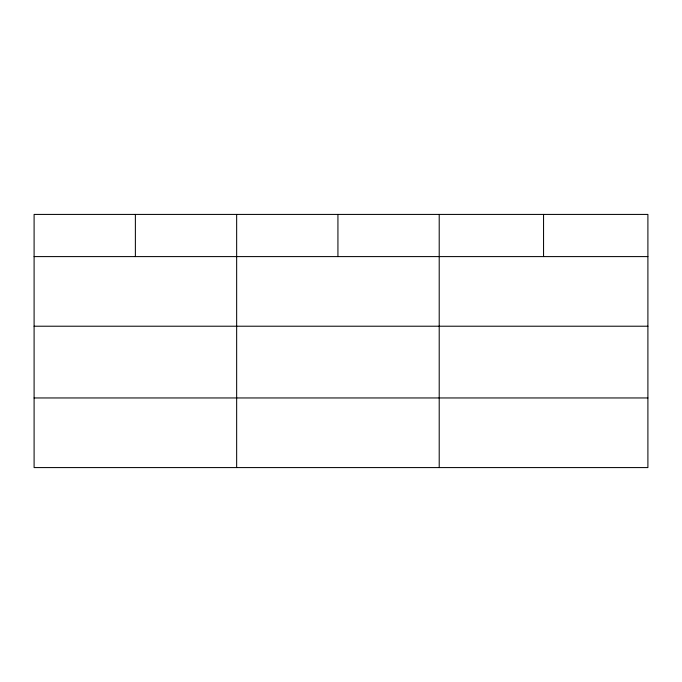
<?xml version="1.0" encoding="UTF-8"?>
<svg xmlns="http://www.w3.org/2000/svg" width="682" height="682" viewBox="0 0 682 682"><rect width="100%" height="100%" fill="white"/><g stroke="black" fill="none" stroke-linecap="round" stroke-linejoin="round"><path stroke-width="1.02" d="M647.9 326.218L647.9 214.421L34.1 214.421L34.1 467.579L647.9 467.579L647.9 326.218L34.1 326.218M34.1 256.594L647.9 256.594M34.1 397.956L647.9 397.956M543.554 214.421L543.554 256.594M439.208 214.421L439.208 467.579M337.931 214.421L337.931 256.594M236.654 214.421L236.654 467.579M135.377 214.421L135.377 256.594"/></g></svg>
